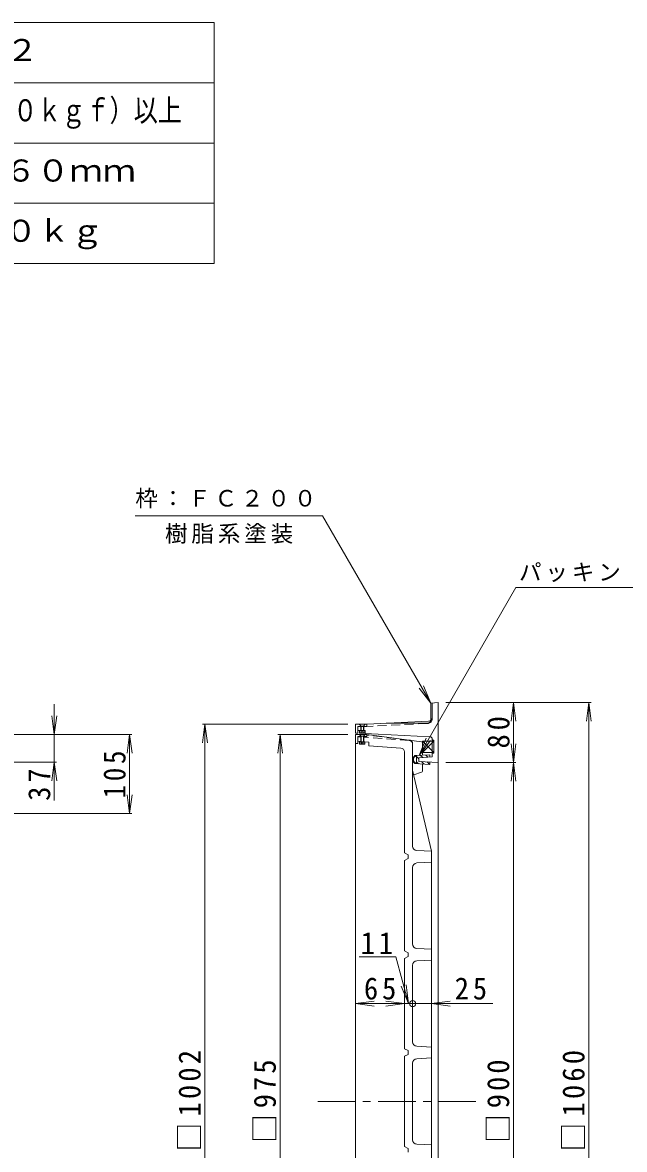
# Model space of a CAD drawing. Units: millimetres, scale not verified. Extents: x -1920 to 1681, y -1371 to 1397.
# Drawn here: x -355 to 445, y -100 to 1397 of the extents above; entities that cross this region are included whole.
import ezdxf
from ezdxf.enums import TextEntityAlignment as Align

# ---------------------------------------------------------------- set-up
doc = ezdxf.new("R2010")
doc.units = ezdxf.units.MM
doc.header["$LTSCALE"] = 10
doc.header["$PDMODE"] = 32
doc.header["$PDSIZE"] = 8
doc.linetypes.add('CHAIN1', pattern=[8, 5, -1, 1, -1])
doc.linetypes.add('DASHED1', pattern=[1.8, 1.2, -0.6])
for name, color, linetype, lineweight in [('C-0', 2, 'Continuous', 9), ('C-1', 3, 'Continuous', 9), ('C-2', 6, 'Continuous', 9), ('C-E', 7, 'Continuous', 9), ('C-F', 7, 'Continuous', 9), ('F-0_F-0ﾚｲﾔ', 7, 'Continuous', 9)]:
    doc.layers.add(name, color=color, linetype=linetype, lineweight=lineweight)
doc.layers.add('F-4_F-4ﾚｲﾔ', color=2, linetype='Continuous')
doc.styles.add('ＭＳ ゴシック', font='')
doc.styles.get('ＭＳ ゴシック').set_extended_font_data('MS Gothic')

msp = doc.modelspace()

# ---------------------------------------------------------------- linework, layer by layer
at = {"layer": 'C-0'}
for p, q in [((197.64, 494.05), (187.64, 493.05)), ((197.64, -565.95), (197.64, 494.05)), ((187.64, 470.97), (187.64, 493.05)), ((189.64, 471.3), (189.64, 493.25)), ((87.64, 465.05), (87.64, 453.05)), ((100.64, 465.05), (98.14, 462.55)), ((184.89, 469.07), (102.64, 465.04)), ((184.64, 466.3), (128.37, 466.3)), ((87.64, 453.05), (90.64, 453.05)), ((90.64, 462.05), (90.64, 453.05)), ((90.64, 462.05), (102.64, 462.05)), ((100.64, 456.55), (90.64, 456.55)), ((93.14, 456.55), (100.14, 453.35)), ((100.14, 456.55), (93.14, 453.35)), ((94.64, 463.05), (94.64, 456.55)), ((95.14, 453.05), (94.84, 453.35)), ((95.14, 456.55), (95.14, 462.55)), ((95.14, 453.35), (95.14, 453.05)), ((95.14, 453.05), (98.14, 453.05)), ((98.14, 456.55), (98.14, 462.55)), ((98.64, 463.05), (98.64, 456.55)), ((100.14, 453.35), (100.14, 456.55)), ((100.64, 456.55), (100.64, 452.65)), ((186.79, 448.45), (100.64, 452.65)), ((189.64, 445.45), (189.64, 421.55)), ((189.64, 421.55), (171.64, 420.55)), ((171.64, 415.55), (171.64, 420.55)), ((171.64, 415.55), (197.64, 414.05))]:
    msp.add_line(p, q, dxfattribs=at)
at = {"layer": 'C-0', "linetype": 'DASHED1'}
msp.add_line((182.89, 465.97), (102.64, 462.04), dxfattribs=at)
at = {"layer": 'C-0'}
for points in [[(87.64, 465.05), (102.64, 465.05), (102.64, 462.05)], [(92.64, 465.05), (95.14, 462.55), (98.14, 462.55)], [(93.14, 456.55), (93.14, 453.35), (100.14, 453.35)], [(98.14, 453.35), (98.14, 453.05), (98.44, 453.35)], [(189.64, 425.55), (191.64, 426.55), (191.64, 443.55), (189.64, 444.55)]]:
    msp.add_lwpolyline(points, dxfattribs=at)
at = {"layer": 'C-0', "linetype": 'DASHED1'}
msp.add_arc((182.64, 470.97), 5, 272.80652, 348.84421, dxfattribs=at)
at = {"layer": 'C-0'}
for centre, radius, start, end in [((184.64, 471.3), 5, 270, 0), ((184.64, 474.07), 5, 272.80643, 0), ((182.64, 470.97), 5, 348.84421, 0), ((186.64, 445.45), 3, 0, 87.10945)]:
    msp.add_arc(centre, radius, start, end, dxfattribs=at)
at = {"layer": 'C-1'}
for p, q in [((87.64, -523.45), (87.64, 451.55)), ((87.64, 451.55), (102.64, 451.55)), ((92.64, 451.55), (95.14, 449.05)), ((94.64, 449.55), (94.64, 441.69)), ((95.14, 441.69), (95.14, 449.05)), ((98.14, 449.05), (95.14, 449.05)), ((100.64, 451.55), (98.14, 449.05)), ((98.14, 441.69), (98.14, 449.05)), ((98.64, 449.55), (98.64, 441.69)), ((175.34, 441.74), (102.64, 451.55)), ((102.64, 451.55), (102.64, 448.55)), ((87.64, 439.41), (90.64, 439.41)), ((90.64, 448.55), (94.64, 448.55)), ((90.64, 448.55), (90.64, 439.41)), ((95.14, 442.03), (90.64, 442.34)), ((93.14, 441.69), (100.14, 438.49)), ((100.14, 441.69), (93.14, 438.49)), ((105.64, 441.31), (98.14, 441.83)), ((98.64, 448.55), (102.64, 448.55)), ((105.64, 441.31), (105.64, 436.31)), ((147.99, 433.38), (105.64, 436.31)), ((163.64, 303.3), (163.64, 438.95)), ((176.64, 440.25), (176.64, 423.82)), ((152.64, 428.39), (152.64, 294.05)), ((176.64, 412.27), (176.64, 402.67)), ((163.64, 404.05), (188.64, 296.3)), ((175.58, 401.24), (165.05, 397.99)), ((152.64, 294.05), (157.64, 291.55)), ((157.64, 291.55), (157.64, 286.55)), ((169.33, 297.31), (188.64, 296.3)), ((188.64, -368.2), (188.64, 296.3)), ((163.64, 274.81), (163.64, 173.3)), ((169.33, 280.8), (188.64, 281.8)), ((169.33, 167.31), (188.64, 166.3)), ((152.64, 164.05), (157.64, 161.55)), ((157.64, 161.55), (157.64, 156.55)), ((169.33, 150.8), (188.64, 151.8)), ((163.64, 144.81), (163.64, 43.3)), ((152.64, 34.05), (157.64, 31.55)), ((169.33, 37.31), (188.64, 36.3)), ((152.64, -95.95), (152.64, 24.05)), ((169.33, 20.8), (188.64, 21.8)), ((163.64, -86.7), (163.64, 14.81)), ((169.33, -92.69), (188.64, -93.7))]:
    msp.add_line(p, q, dxfattribs=at)
at = {"layer": 'C-1', "linetype": 'DASHED1'}
for p, q in [((159.24, 443.85), (102.64, 450.73)), ((95.14, 448.06), (90.64, 448.37)), ((158.99, 443.64), (98.14, 447.85))]:
    msp.add_line(p, q, dxfattribs=at)
at = {"layer": 'C-1', "linetype": 'CHAIN1'}
msp.add_line((37.64, -35.95), (247.64, -35.95), dxfattribs=at)
at = {"layer": 'C-1'}
msp.add_lwpolyline([(93.14, 441.69), (93.14, 438.49), (100.14, 438.49), (100.14, 441.69)], close=True, dxfattribs=at)
for points in [[(157.64, 286.55), (152.64, 284.05), (152.64, 164.05)], [(157.64, 156.55), (152.64, 154.05), (152.64, 34.05)], [(157.64, 31.55), (157.64, 26.55), (152.64, 24.05)], [(157.64, -103.45), (157.64, -98.45), (152.64, -95.95)]]:
    msp.add_lwpolyline(points, dxfattribs=at)
at = {"layer": 'C-1', "linetype": 'DASHED1'}
for centre, end in [((158.64, 438.65), 86.03853), ((158.64, 438.89), 83.07018)]:
    msp.add_arc(centre, 5, 0, end, dxfattribs=at)
at = {"layer": 'C-1'}
for centre, radius, start, end in [((158.64, 438.95), 5, 0, 82.30998), ((175.14, 440.25), 1.5, 0, 82.31168), ((147.64, 428.39), 5, 0, 86.03862), ((175.14, 402.67), 1.5, 287.10481, 0), ((169.64, 303.3), 6, 180, 267.02379), ((169.64, 274.81), 6, 92.97621, 180), ((169.64, 173.3), 6, 180, 267.02379), ((169.64, 144.81), 6, 92.97621, 180), ((169.64, 43.3), 6, 180, 267.02379), ((169.64, 14.81), 6, 92.97621, 180), ((169.64, -86.7), 6, 180, 267.02379)]:
    msp.add_arc(centre, radius, start, end, dxfattribs=at)
at = {"layer": 'C-2'}
for p, q in [((176.64, 442.55), (176.64, 427.55)), ((176.64, 442.55), (189.64, 429.55)), ((189.64, 442.55), (176.64, 442.55)), ((176.64, 427.55), (189.64, 440.55)), ((163.92, 419.88), (164.74, 419.06)), ((186.64, 424.35), (166.72, 423.3)), ((167.53, 423.34), (168.07, 422.8)), ((168.64, 413.16), (168.64, 422.95)), ((168.64, 422.23), (171.64, 419.23)), ((174.25, 423.69), (177.11, 420.84)), ((176.64, 427.55), (189.64, 427.55)), ((180.97, 424.05), (183.82, 421.19)), ((186.64, 421.34), (186.64, 424.35)), ((166.71, 412.82), (186.64, 411.71)), ((168.64, 415.16), (171.23, 412.57)), ((175.54, 415.34), (178.72, 412.15)), ((183.03, 414.92), (186.21, 411.74)), ((186.64, 411.71), (186.64, 414.72))]:
    msp.add_line(p, q, dxfattribs=at)
at = {"layer": 'C-2', "linetype": 'DASHED1'}
for p, q in [((189.64, 440.55), (191.64, 442.55)), ((191.64, 442.55), (189.64, 442.55)), ((191.64, 427.55), (191.64, 442.55)), ((189.64, 429.55), (191.64, 427.55)), ((189.64, 427.55), (191.64, 427.55))]:
    msp.add_line(p, q, dxfattribs=at)
at = {"layer": 'C-2'}
for radius, start, end in [(6, 119.09898, 240.71602), (5, 101.53581, 258.46419)]:
    msp.add_arc((169.64, 418.06), radius, start, end, dxfattribs=at)
at = {"layer": 'C-E'}
for p, q in [((44.06, 741.74), (-204.79, 741.74)), ((187.64, 493.05), (44.06, 741.74)), ((172.09, 423.58), (300.82, 646.53)), ((300.82, 646.53), (861.61, 646.53)), ((187.64, 493.05), (172.42, 512.89)), ((187.64, 493.05), (178.07, 516.15)), ((172.09, 423.58), (181.66, 446.68)), ((172.09, 423.58), (187.31, 443.41))]:
    msp.add_line(p, q, dxfattribs=at)
at = {"layer": 'C-F'}
for p, q in [((207.64, 494.05), (400.64, 494.05)), ((297.64, 494.05), (294.38, 469.27)), ((297.64, 414.05), (297.64, 494.05)), ((297.64, 494.05), (300.9, 469.27)), ((397.64, 494.05), (400.9, 469.27)), ((-312.36, 491.55), (-312.36, 363.63)), ((-312.36, 451.55), (-315.62, 476.34)), ((-312.36, 451.55), (-309.1, 476.34)), ((-112.36, 465.05), (-115.62, 440.27)), ((77.64, 465.05), (-115.36, 465.05)), ((-112.36, -536.95), (-112.36, 465.05)), ((-112.36, 465.05), (-109.1, 440.27)), ((-444.86, 451.55), (-209.36, 451.55)), ((-212.36, 451.55), (-215.62, 426.77)), ((-212.36, 346.55), (-212.36, 451.55)), ((-212.36, 451.55), (-209.1, 426.77)), ((-12.36, 451.55), (-15.62, 426.77)), ((77.64, 451.55), (-15.36, 451.55)), ((-12.36, -523.45), (-12.36, 451.55)), ((-12.36, 451.55), (-9.1, 426.77)), ((297.64, 414.05), (294.38, 438.84)), ((297.64, 414.05), (300.9, 438.84)), ((-456.86, 414.55), (-309.36, 414.55)), ((-312.36, 414.55), (-315.62, 389.77)), ((-312.36, 414.55), (-309.1, 389.77)), ((207.64, 414.05), (300.64, 414.05)), ((297.64, 414.05), (294.38, 389.27)), ((297.64, -485.95), (297.64, 414.05)), ((297.64, 414.05), (300.9, 389.27)), ((-212.36, 346.55), (-215.62, 371.34)), ((-212.36, 346.55), (-209.1, 371.34)), ((-444.86, 346.55), (-209.36, 346.55)), ((92.42, 156.17), (141.5, 156.17)), ((158.14, 94.05), (141.5, 156.17)), ((158.14, 94.05), (148.57, 117.15)), ((158.14, 94.05), (154.88, 118.84)), ((87.64, 94.05), (112.43, 97.32)), ((87.64, 94.05), (152.64, 94.05)), ((87.64, 94.05), (112.43, 90.79)), ((152.64, 94.05), (127.85, 97.32)), ((152.64, 94.05), (127.85, 90.79)), ((152.64, 94.05), (163.64, 94.05)), ((270.17, 94.05), (163.64, 94.05)), ((188.64, 94.05), (213.43, 97.32)), ((188.64, 94.05), (213.43, 90.79))]:
    msp.add_line(p, q, dxfattribs=at)
msp.add_lwpolyline([(397.64, -565.95), (397.64, 494.05), (394.38, 469.27)], dxfattribs=at)
msp.add_point((163.64, 94.05), dxfattribs=at)
at = {"layer": 'F-0_F-0ﾚｲﾔ'}
for p, q in [((-1920, 1396.89), (-100, 1396.89)), ((-100, 1316.89), (-900, 1316.89)), ((-900, 1236.89), (-100, 1236.89)), ((-100, 1156.89), (-900, 1156.89))]:
    msp.add_line(p, q, dxfattribs=at)
msp.add_lwpolyline([(-1920, 1076.89), (-100, 1076.89), (-100, 1396.89)], dxfattribs=at)

# ---------------------------------------------------------------- texts
at = {"layer": 'C-E', "char_height": 21.99, "attachment_point": 7, "style": 'ＭＳ ゴシック'}
for s, insert in [('\\T1.17;枠：ＦＣ２００', (-204.79, 751.74)), ('\\T1.17;樹脂系塗装', (-165.36, 704.74)), ('\\T1.17;パッキン：エチレンプロピレンゴム', (304.83, 653.78))]:
    msp.add_mtext(s, dxfattribs=dict(at, insert=insert))
at = {"layer": 'C-F', "color": 2, "char_height": 29.33, "attachment_point": 7, "rotation": 90, "style": 'ＭＳ ゴシック'}
for s, insert in [('\\T1.27;\\W0.95;80', (292.64, 432.8)), ('\\T1.27;\\W0.9;105', (-217.36, 366.55)), ('\\T1.27;\\W0.95;37', (-317.36, 363.3)), ('\\T1.22;\\W0.95;□1002', (-117.36, -102.2)), ('\\T1.22;\\W0.95;□1060', (392.64, -102.2)), ('\\T1.21;\\W0.95;□975', (-17.36, -90.95)), ('\\T1.21;\\W0.95;□900', (292.64, -90.95))]:
    msp.add_mtext(s, dxfattribs=dict(at, insert=insert))
at = {"layer": 'C-F', "color": 2, "char_height": 29.33, "attachment_point": 7, "style": 'ＭＳ ゴシック'}
for s, insert in [('\\T1.27;\\W0.95;11', (94.52, 159.68)), ('\\T1.27;\\W0.95;65', (98.89, 99.05)), ('\\T1.27;\\W0.95;25', (219.47, 99.05))]:
    msp.add_mtext(s, dxfattribs=dict(at, insert=insert))
at = {"layer": 'F-4_F-4ﾚｲﾔ', "style": 'ＭＳ ゴシック', "width": 1.1}
for s, p in [('Ｔ－２', (-465, 1336.89)), ('２００×１６０ｍｍ', (-600, 1176.89)), ('１９１．０ｋｇ', (-555, 1096.89))]:
    msp.add_text(s, height=29.33, dxfattribs=at).set_placement(p, align=Align.BOTTOM_LEFT)
at = {"layer": 'F-4_F-4ﾚｲﾔ', "color": 6, "style": 'ＭＳ ゴシック', "width": 0.8}
msp.add_text('３５ｋＮ（３，６００ｋｇｆ）以上', height=29.33, dxfattribs=at).set_placement((-655, 1256.89), align=Align.BOTTOM_LEFT)

doc.saveas('drawing.dxf')
